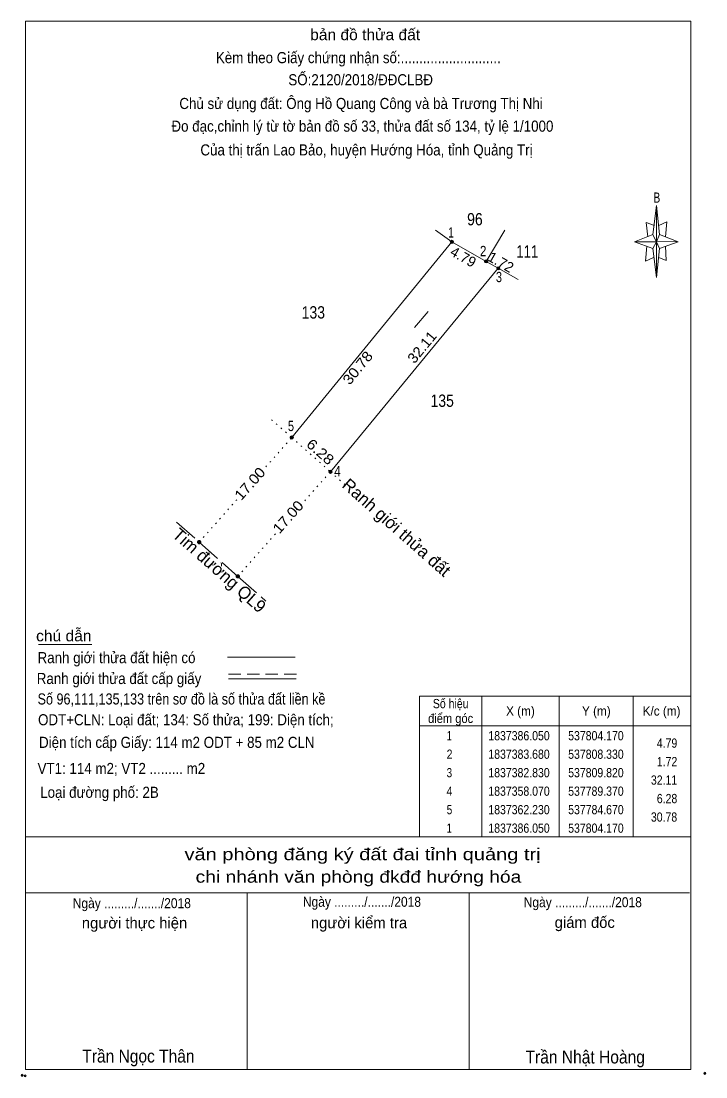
# Model space of a CAD drawing. Header units: metres. Extents: x 536771 to 537815, y 1837287 to 1837416.
# Drawn here: x 537419.5 to 537502.8, y 1837287.1 to 1837415.6 of the extents above; entities that cross this region are included whole.
import ezdxf
from ezdxf.enums import TextEntityAlignment as Align

# ---------------------------------------------------------------- set-up
doc = ezdxf.new("R2010")
doc.units = ezdxf.units.M
doc.header["$LTSCALE"] = 0.5
doc.header["$PDMODE"] = 32
doc.header["$PDSIZE"] = 0.25
for name, pattern in [('DOTTED', [1.5, 0.3, -1.2]), ('LONG_DASHED', [7.5, 6, -1.5]), ('MEDIUM_DASHED', [4.5, 3, -1.5])]:
    doc.linetypes.add(name, pattern=pattern)
for name, color, linetype, lineweight in [('10', 7, 'Continuous', 13), ('17', 7, 'Continuous', 13), ('5', 7, 'Continuous', 13), ('50', 7, 'DOTTED', 13), ('6', 7, 'Continuous', 13), ('63', 7, 'Continuous', 13), ('8', 7, 'DOTTED', 13)]:
    doc.layers.add(name, color=color, linetype=linetype, lineweight=lineweight)

msp = doc.modelspace()

# ---------------------------------------------------------------- hatches: boundary and pattern name
at = {"layer": '63'}
for points in [[(537472.12, 1837388.78, 1), (537471.72, 1837388.78, 1)], [(537476.28, 1837386.41, 1), (537475.88, 1837386.41, 1)], [(537477.77, 1837385.56, 1), (537477.37, 1837385.56, 1)], [(537452.62, 1837364.96, 1), (537452.22, 1837364.96, 1)], [(537457.32, 1837360.8, 1), (537456.92, 1837360.8, 1)], [(537441.35, 1837352.23, 1), (537440.95, 1837352.23, 1)], [(537446.05, 1837348.07, 1), (537445.65, 1837348.07, 1)]]:
    msp.add_hatch(color=256, dxfattribs=at).paths.add_polyline_path(points)

# ---------------------------------------------------------------- linework, layer by layer
at = {"layer": '10'}
for p, q in [((537469.91, 1837390.21), (537471.92, 1837388.78)), ((537478.36, 1837390.21), (537476.08, 1837386.41)), ((537452.42, 1837364.96), (537471.92, 1837388.78)), ((537477.57, 1837385.56), (537457.12, 1837360.8)), ((537477.57, 1837385.56), (537479.97, 1837384.19))]:
    msp.add_line(p, q, dxfattribs=at)
msp.add_lwpolyline([(537477.57, 1837385.56), (537476.08, 1837386.41), (537471.92, 1837388.78)], dxfattribs=at)
at = {"layer": '17'}
msp.add_line((537421.57, 1837339.79), (537428.08, 1837339.79), dxfattribs=at)
at = {"layer": '5'}
for p, q in [((537496.39, 1837389.68), (537496.84, 1837393.19)), ((537497.2, 1837389.68), (537499.45, 1837388.78)), ((537496.39, 1837387.97), (537494.14, 1837388.78)), ((537497.2, 1837387.97), (537496.84, 1837384.46)), ((537497.92, 1837388.24), (537498.01, 1837386.53)), ((537498.01, 1837386.53), (537497.11, 1837386.89)), ((537420.01, 1837316.38), (537501.01, 1837316.38)), ((537420.01, 1837309.54), (537500.83, 1837309.54)), ((537420.01, 1837309.54), (537500.83, 1837309.54)), ((537420.01, 1837309.54), (537500.83, 1837309.54)), ((537447.01, 1837288.03), (537447.01, 1837309.54)), ((537474.01, 1837288.03), (537474.01, 1837309.54))]:
    msp.add_line(p, q, dxfattribs=at)
for points in [[(537420.01, 1837415.65), (537501.01, 1837415.65), (537501.01, 1837288.03), (537420.01, 1837288.03)], [(537496.84, 1837393.19), (537497.2, 1837389.68), (537496.84, 1837388.78)], [(537496.84, 1837388.78), (537494.14, 1837388.78), (537496.39, 1837389.68), (537497.2, 1837387.97), (537499.45, 1837388.78), (537496.84, 1837388.87)], [(537496.84, 1837388.78), (537496.84, 1837384.46), (537496.39, 1837387.97)]]:
    msp.add_lwpolyline(points, close=True, dxfattribs=at)
for points in [[(537496.57, 1837390.76), (537495.58, 1837391.12), (537495.76, 1837389.41)], [(537497.11, 1837390.76), (537498.1, 1837391.21), (537497.92, 1837389.41)], [(537496.84, 1837388.78), (537496.39, 1837389.68), (537494.14, 1837388.78)], [(537495.67, 1837388.24), (537495.49, 1837386.44), (537496.48, 1837386.89)], [(537496.84, 1837388.78), (537497.2, 1837387.97), (537499.45, 1837388.78)], [(537501.01, 1837288.03), (537420.01, 1837288.03), (537420.01, 1837309.54)]]:
    msp.add_lwpolyline(points, dxfattribs=at)
for p in [(537419.59, 1837287.34), (537419.95, 1837287.27)]:
    msp.add_point(p, dxfattribs=at)
at = {"layer": '50'}
for p, q in [((537449.96, 1837367.13), (537452.42, 1837364.96)), ((537452.42, 1837364.96), (537457.12, 1837360.8)), ((537457.12, 1837360.8), (537459.11, 1837359.04))]:
    msp.add_line(p, q, dxfattribs=at)
at = {"layer": '50', "linetype": 'LONG_DASHED'}
for p, q in [((537438.37, 1837354.68), (537441.18, 1837352.21)), ((537441.15, 1837352.23), (537445.85, 1837348.07)), ((537445.87, 1837348.06), (537449.28, 1837345.05))]:
    msp.add_line(p, q, dxfattribs=at)
at = {"layer": '6'}
for p, q in [((537444.61, 1837338.23), (537452.83, 1837338.23)), ((537444.73, 1837335.59), (537452.96, 1837335.59))]:
    msp.add_line(p, q, dxfattribs=at)
at = {"layer": '6', "linetype": 'MEDIUM_DASHED'}
msp.add_line((537444.73, 1837336.15), (537453.01, 1837336.15), dxfattribs=at)
at = {"layer": '6'}
msp.add_point((537502.72, 1837287.58), dxfattribs=at)
at = {"layer": '63'}
for p, q in [((537467.37, 1837378.35), (537469.03, 1837380.31)), ((537475.55, 1837333.48), (537475.55, 1837316.38)), ((537484.99, 1837333.48), (537484.99, 1837316.38)), ((537493.99, 1837333.48), (537493.99, 1837316.38)), ((537467.99, 1837329.88), (537501.01, 1837329.88))]:
    msp.add_line(p, q, dxfattribs=at)
msp.add_lwpolyline([(537467.99, 1837333.48), (537501.01, 1837333.48), (537501.01, 1837316.38), (537467.99, 1837316.38)], close=True, dxfattribs=at)
for centre in [(537471.92, 1837388.78), (537476.08, 1837386.41), (537477.57, 1837385.56), (537452.42, 1837364.96), (537457.12, 1837360.8)]:
    msp.add_circle(centre, 0.2, dxfattribs=at)
at = {"layer": '63', "linetype": 'LONG_DASHED'}
for centre in [(537441.15, 1837352.23), (537445.85, 1837348.07)]:
    msp.add_circle(centre, 0.2, dxfattribs=at)
at = {"layer": '8'}
for p, q in [((537448.27, 1837360.27), (537452.42, 1837364.96)), ((537453, 1837356.15), (537457.12, 1837360.8)), ((537448.26, 1837360.26), (537448.27, 1837360.27)), ((537441.15, 1837352.23), (537445.98, 1837357.69)), ((537445.85, 1837348.07), (537450.71, 1837353.56))]:
    msp.add_line(p, q, dxfattribs=at)

# ---------------------------------------------------------------- texts
at = {"layer": '5'}
for s, height, width, p in [('bản đồ thửa đất', 1.35, 1.05, (537461.355, 1837413.33)), ('Kèm theo Giấy chứng nhận số:...........................', 1.35, 0.9, (537460.525, 1837410.53)), ('SỐ:2120/2018/ĐĐCLBĐ', 1.35, 0.9, (537460.81, 1837407.84)), ('Chủ sử dụng đất: Ông Hồ Quang Công và bà Trương Thị Nhi', 1.35, 0.9, (537460.855, 1837404.95)), ('Đo đạc,chỉnh lý từ tờ bản đồ số 33, thửa đất số 134, tỷ lệ 1/1000 ', 1.35, 0.9, (537461.25, 1837402.19)), ('Của thị trấn Lao Bảo, huyện Hướng Hóa, tỉnh Quảng Trị', 1.35, 0.9, (537461.52, 1837399.3)), ('B', 1.24, 0.75, (537496.87, 1837393.55)), ('văn phòng đăng ký đất đai tỉnh quảng trị', 1.458, 1.25, (537461.04, 1837313.52)), ('chi nhánh văn phòng đkđđ hướng hóa', 1.458, 1.2, (537460.54, 1837310.78)), ('Ngày ........./......./2018', 1.215, 0.9, (537432.945, 1837307.68)), ('Ngày ........./......./2018', 1.215, 0.9, (537460.965, 1837307.85)), ('Ngày ........./......./2018', 1.215, 0.9, (537487.855, 1837307.8)), ('Trần Ngọc Thân', 1.57, 0.9, (537433.75, 1837288.89)), ('Trần Nhật Hoàng', 1.575, 0.9, (537488.15, 1837288.78))]:
    msp.add_text(s, height=height, dxfattribs=dict(at, width=width)).set_placement(p, align=Align.CENTER)
for s, p in [('người kiểm tra', (537460.605, 1837305.23)), ('giám đốc', (537488.095, 1837305.28)), ('người thực hiện', (537433.275, 1837305.21))]:
    msp.add_text(s, height=1.35, dxfattribs=at).set_placement(p, align=Align.CENTER)
at = {"layer": '6'}
for s, width, p in [('chú dẫn', 1.05, (537421.29, 1837340.16)), ('Ranh giới thửa đất hiện có ', 0.9, (537421.47, 1837337.5)), ('Ranh giới thửa đất cấp giấy', 0.9, (537421.37, 1837334.96)), ('Số 96,111,135,133 trên sơ đồ là số thửa đất liền kề', 0.85, (537421.47, 1837332.47)), ('ODT+CLN: Loại đất; 134: Số thửa; 199: Diện tích;', 0.9, (537421.53, 1837329.94)), ('Diện tích cấp Giấy: 114 m2 ODT + 85 m2 CLN', 0.9, (537421.65, 1837327.19)), ('VT1: 114 m2; VT2 ......... m2', 0.9, (537421.47, 1837324.01)), ('Loại đường phố: 2B', 0.9, (537421.79, 1837321.11))]:
    msp.add_text(s, height=1.35, dxfattribs=dict(at, width=width)).set_placement(p)
at = {"layer": '63'}
for s, height, width, p in [('96', 1.5, 0.85, (537475.67, 1837390.79)), (' 1', 1.25, 0.75, (537472.16, 1837389.31)), (' 2', 1.25, 0.85, (537476.12, 1837387.04)), ('111', 1.5, 0.8, (537482.43, 1837386.86)), (' 3', 1.25, 0.8, (537478.02, 1837383.88)), (' 133', 1.5, 0.85, (537456.47, 1837379.45)), ('135', 1.5, 0.85, (537472.16, 1837368.7)), (' 5', 1.25, 0.8, (537452.7, 1837365.75)), (' 4', 1.25, 0.85, (537458.38, 1837360.24)), ('4.79', 1.125, 0.85, (537499.36, 1837327.21)), ('1.72', 1.125, 0.85, (537499.36, 1837324.96)), ('32.11', 1.125, 0.85, (537499.35, 1837322.71)), ('6.28', 1.125, 0.85, (537499.36, 1837320.46)), ('30.78', 1.125, 0.85, (537499.35, 1837318.21))]:
    msp.add_text(s, height=height, dxfattribs=dict(at, width=width)).set_placement(p, align=Align.RIGHT)
for s, height, rotation, p in [('4.79', 1.25, 330.329, (537472.9906, 1837386.4137)), ('1.72', 1.25, 330.297, (537477.5753, 1837385.7699)), ('Ranh giới thửa đất', 1.5, 318.51, (537464.6782, 1837353.4659)), ('Tim đường QL9', 1.5, 318.488, (537443.103, 1837348.2371))]:
    msp.add_text(s, height=height, rotation=rotation, dxfattribs=at).set_placement(p, align=Align.CENTER)
for s, rotation, width, p in [('32.11', 50.446, 1.05, (537468.7588, 1837375.572)), ('30.78', 50.695, 1.1, (537460.9364, 1837373.0491)), ('6.28', 318.488, 1.15, (537455.4858, 1837362.7603)), ('17.00', 48.481, 1.1, (537447.7921, 1837358.9358)), ('17.00', 48.481, 1.1, (537452.4421, 1837354.8858))]:
    msp.add_text(s, height=1.25, rotation=rotation, dxfattribs=dict(at, width=width)).set_placement(p, align=Align.CENTER)
for s, width, p in [('Số hiệu', 0.85, (537471.77, 1837332.02)), ('điểm góc', 0.9, (537471.765, 1837330.22)), ('X (m)', 0.95, (537480.265, 1837331.12)), ('Y (m)', 0.95, (537489.505, 1837331.12)), ('K/c (m)', 0.95, (537497.45, 1837331.12)), (' 1', 0.75, (537471.445, 1837328.11)), ('1837386.050', 0.85, (537480.09, 1837328.11)), ('537804.170', 0.85, (537489.455, 1837328.11)), (' 2', 0.85, (537471.455, 1837325.86)), ('1837383.680', 0.85, (537480.09, 1837325.86)), ('537808.330', 0.85, (537489.455, 1837325.86)), (' 3', 0.8, (537471.445, 1837323.61)), ('1837382.830', 0.85, (537480.09, 1837323.61)), ('537809.820', 0.85, (537489.455, 1837323.61)), (' 4', 0.85, (537471.445, 1837321.36)), ('1837358.070', 0.85, (537480.09, 1837321.36)), ('537789.370', 0.85, (537489.455, 1837321.36)), (' 5', 0.8, (537471.455, 1837319.11)), ('1837362.230', 0.85, (537480.09, 1837319.11)), ('537784.670', 0.85, (537489.455, 1837319.11)), (' 1', 0.75, (537471.445, 1837316.86)), ('1837386.050', 0.85, (537480.09, 1837316.86)), ('537804.170', 0.85, (537489.455, 1837316.86))]:
    msp.add_text(s, height=1.125, dxfattribs=dict(at, width=width)).set_placement(p, align=Align.CENTER)

doc.saveas('drawing.dxf')
